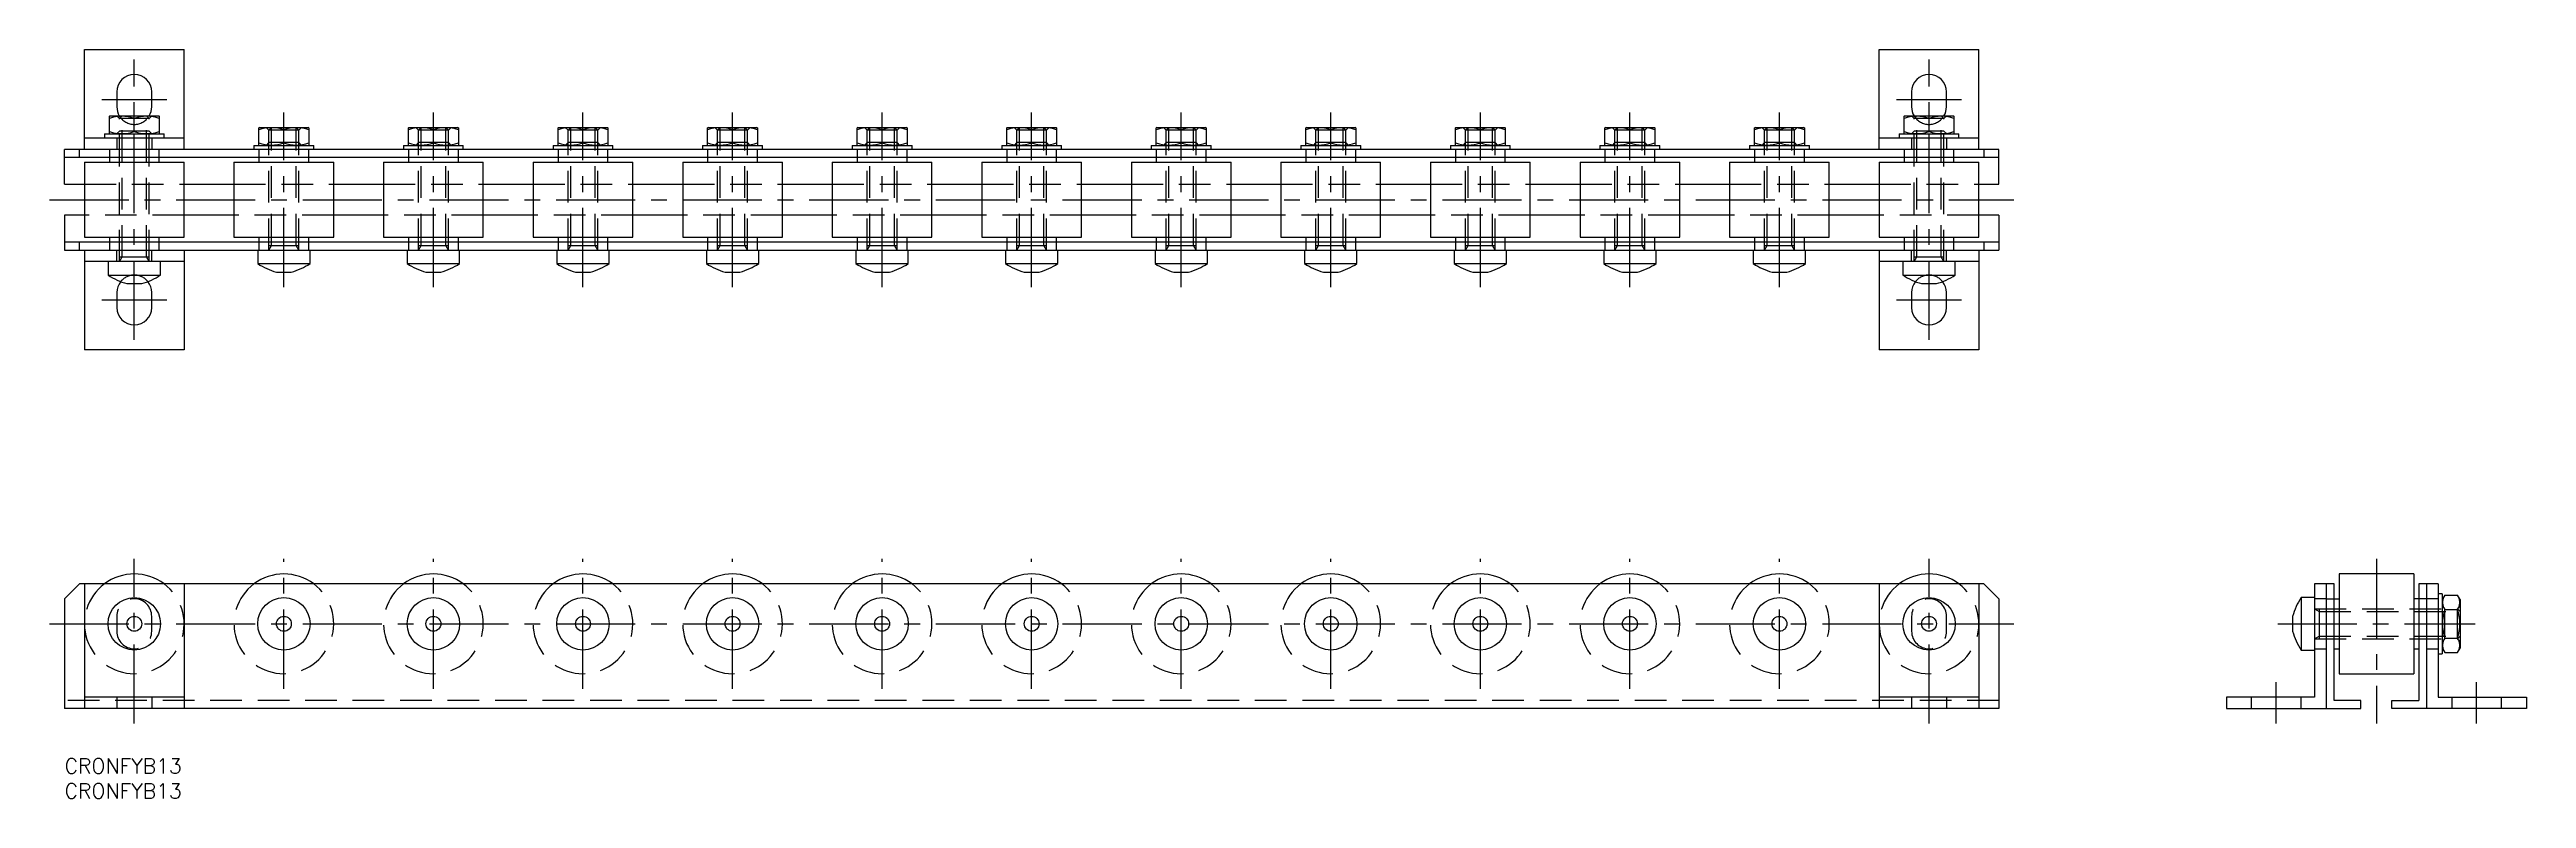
# Model space of a CAD drawing. Extents: x -3 to 494, y -8 to 142.
import ezdxf

# ---------------------------------------------------------------- set-up
doc = ezdxf.new("R2010")
doc.units = 0
doc.header["$LTSCALE"] = 0.5
doc.linetypes.add('CENTER', pattern=[50.8, 31.75, -6.35, 6.35, -6.35])
doc.linetypes.add('DASHED', pattern=[19.05, 12.7, -6.35])
for name, color, linetype in [('MSM_CENTER', 1, 'CENTER'), ('MSM_CONTINUOUS', 7, 'CONTINUOUS'), ('MSM_DASHED', 4, 'DASHED'), ('MSM_PART_NUMBER', 7, 'CONTINUOUS')]:
    doc.layers.add(name, color=color, linetype=linetype)
doc.styles.get("Standard").update_dxf_attribs({"font": 'txt.shx', "height": 3, "bigfont": 'bigfont.shx'})

# ---------------------------------------------------------------- blocks, each defined once
blk = doc.blocks.new('*U45')
at = {"layer": 'MSM_PART_NUMBER'}
blk.add_text('CRONFYB13', height=3, dxfattribs=at).set_placement((0, -3))
blk = doc.blocks.new('*U46')
at = {"layer": 'MSM_PART_NUMBER'}
blk.add_text('CRONFYB13', height=3, dxfattribs=at).set_placement((0, -8))

msp = doc.modelspace()

# ---------------------------------------------------------------- linework, layer by layer
at = {"layer": 'MSM_CENTER'}
for p, q in [((14, 83.91), (14, 140.11)), ((374, 83.91), (374, 140.11)), ((7.5, 132.11), (20.5, 132.11)), ((44, 94.51), (44, 129.51)), ((74, 94.51), (74, 129.51)), ((104, 94.51), (104, 129.51)), ((134, 94.51), (134, 129.51)), ((164, 94.51), (164, 129.51)), ((194, 94.51), (194, 129.51)), ((224, 94.51), (224, 129.51)), ((254, 94.51), (254, 129.51)), ((284, 94.51), (284, 129.51)), ((314, 94.51), (314, 129.51)), ((344, 94.51), (344, 129.51)), ((367.5, 132.11), (380.5, 132.11)), ((-3, 112.01), (391, 112.01)), ((20.5, 91.91), (7.5, 91.91)), ((380.5, 91.91), (367.5, 91.91)), ((14, 7), (14, 40)), ((44, 14), (44, 40)), ((74, 14), (74, 40)), ((104, 14), (104, 40)), ((134, 14), (134, 40)), ((164, 14), (164, 40)), ((194, 14), (194, 40)), ((224, 14), (224, 40)), ((254, 14), (254, 40)), ((284, 14), (284, 40)), ((314, 14), (314, 40)), ((344, 14), (344, 40)), ((374, 7), (374, 40)), ((463.74, 40), (463.74, 7)), ((-3, 27), (391, 27)), ((443.94, 27), (483.54, 27)), ((443.64, 7), (443.64, 15.3)), ((483.84, 7), (483.84, 15.3))]:
    msp.add_line(p, q, dxfattribs=at)
at = {"layer": 'MSM_CONTINUOUS'}
for p, q in [((4, 122.11), (4, 142.11)), ((4, 142.11), (24, 142.11)), ((24, 122.11), (24, 142.11)), ((364, 122.11), (364, 142.11)), ((364, 142.11), (384, 142.11)), ((384, 122.11), (384, 142.11)), ((10.5, 133.61), (10.5, 130.61)), ((17.5, 130.61), (17.5, 133.61)), ((370.5, 133.61), (370.5, 130.61)), ((377.5, 130.61), (377.5, 133.61)), ((4, 124.41), (24, 124.41)), ((8, 125.21), (8, 124.41)), ((8, 125.21), (20, 125.21)), ((9.1, 128.81), (9, 128.75)), ((9, 125.27), (9, 128.75)), ((9, 125.27), (9.1, 125.21)), ((9.1, 128.81), (18.9, 128.81)), ((14, 125.72), (14, 128.31)), ((19, 128.75), (18.9, 128.81)), ((18.9, 125.21), (19, 125.27)), ((19, 128.75), (19, 125.27)), ((20, 124.41), (20, 125.21)), ((39.1, 126.51), (39, 126.45)), ((39, 122.97), (39, 126.45)), ((39.1, 126.51), (48.9, 126.51)), ((44, 123.42), (44, 126.01)), ((49, 126.45), (48.9, 126.51)), ((49, 126.45), (49, 122.97)), ((69.1, 126.51), (69, 126.45)), ((69, 122.97), (69, 126.45)), ((69.1, 126.51), (78.9, 126.51)), ((74, 123.42), (74, 126.01)), ((79, 126.45), (78.9, 126.51)), ((79, 126.45), (79, 122.97)), ((99.1, 126.51), (99, 126.45)), ((99, 122.97), (99, 126.45)), ((99.1, 126.51), (108.9, 126.51)), ((104, 123.42), (104, 126.01)), ((109, 126.45), (108.9, 126.51)), ((109, 126.45), (109, 122.97)), ((129.1, 126.51), (129, 126.45)), ((129, 122.97), (129, 126.45)), ((129.1, 126.51), (138.9, 126.51)), ((134, 123.42), (134, 126.01)), ((139, 126.45), (138.9, 126.51)), ((139, 126.45), (139, 122.97)), ((159.1, 126.51), (159, 126.45)), ((159, 122.97), (159, 126.45)), ((159.1, 126.51), (168.9, 126.51)), ((164, 123.42), (164, 126.01)), ((169, 126.45), (168.9, 126.51)), ((169, 126.45), (169, 122.97)), ((189.1, 126.51), (189, 126.45)), ((189, 122.97), (189, 126.45)), ((189.1, 126.51), (198.9, 126.51)), ((194, 123.42), (194, 126.01)), ((199, 126.45), (198.9, 126.51)), ((199, 126.45), (199, 122.97)), ((219.1, 126.51), (219, 126.45)), ((219, 122.97), (219, 126.45)), ((219.1, 126.51), (228.9, 126.51)), ((224, 123.42), (224, 126.01)), ((229, 126.45), (228.9, 126.51)), ((229, 126.45), (229, 122.97)), ((249.1, 126.51), (249, 126.45)), ((249, 122.97), (249, 126.45)), ((249.1, 126.51), (258.9, 126.51)), ((254, 123.42), (254, 126.01)), ((259, 126.45), (258.9, 126.51)), ((259, 126.45), (259, 122.97)), ((279.1, 126.51), (279, 126.45)), ((279, 122.97), (279, 126.45)), ((279.1, 126.51), (288.9, 126.51)), ((284, 123.42), (284, 126.01)), ((289, 126.45), (288.9, 126.51)), ((289, 126.45), (289, 122.97)), ((309.1, 126.51), (309, 126.45)), ((309, 122.97), (309, 126.45)), ((309.1, 126.51), (318.9, 126.51)), ((314, 123.42), (314, 126.01)), ((319, 126.45), (318.9, 126.51)), ((319, 126.45), (319, 122.97)), ((339.1, 126.51), (339, 126.45)), ((339, 122.97), (339, 126.45)), ((339.1, 126.51), (348.9, 126.51)), ((344, 123.42), (344, 126.01)), ((349, 126.45), (348.9, 126.51)), ((349, 126.45), (349, 122.97)), ((364, 124.41), (384, 124.41)), ((368, 125.21), (368, 124.41)), ((368, 125.21), (380, 125.21)), ((369.1, 128.81), (369, 128.75)), ((369, 125.27), (369, 128.75)), ((369, 125.27), (369.1, 125.21)), ((369.1, 128.81), (378.9, 128.81)), ((374, 125.72), (374, 128.31)), ((379, 128.75), (378.9, 128.81)), ((378.9, 125.21), (379, 125.27)), ((379, 128.75), (379, 125.27)), ((380, 124.41), (380, 125.21)), ((0, 115.11), (0, 122.11)), ((388, 122.11), (0, 122.11)), ((0, 120.51), (388, 120.51)), ((3, 120.51), (3, 122.11)), ((4, 119.51), (4, 104.51)), ((4, 119.51), (24, 119.51)), ((9, 120.51), (9, 119.51)), ((19, 119.51), (19, 120.51)), ((24, 104.51), (24, 119.51)), ((34, 119.51), (34, 104.51)), ((34, 119.51), (54, 119.51)), ((38, 122.91), (38, 122.11)), ((38, 122.91), (50, 122.91)), ((39, 122.97), (39.1, 122.91)), ((39, 120.51), (39, 119.51)), ((48.9, 122.91), (49, 122.97)), ((49, 119.51), (49, 120.51)), ((50, 122.11), (50, 122.91)), ((54, 104.51), (54, 119.51)), ((64, 119.51), (64, 104.51)), ((64, 119.51), (84, 119.51)), ((68, 122.91), (68, 122.11)), ((68, 122.91), (80, 122.91)), ((69, 122.97), (69.1, 122.91)), ((69, 120.51), (69, 119.51)), ((78.9, 122.91), (79, 122.97)), ((79, 119.51), (79, 120.51)), ((80, 122.11), (80, 122.91)), ((84, 104.51), (84, 119.51)), ((94, 119.51), (94, 104.51)), ((94, 119.51), (114, 119.51)), ((98, 122.91), (98, 122.11)), ((98, 122.91), (110, 122.91)), ((99, 122.97), (99.1, 122.91)), ((99, 120.51), (99, 119.51)), ((108.9, 122.91), (109, 122.97)), ((109, 119.51), (109, 120.51)), ((110, 122.11), (110, 122.91)), ((114, 104.51), (114, 119.51)), ((124, 119.51), (124, 104.51)), ((124, 119.51), (144, 119.51)), ((128, 122.91), (128, 122.11)), ((128, 122.91), (140, 122.91)), ((129, 122.97), (129.1, 122.91)), ((129, 120.51), (129, 119.51)), ((138.9, 122.91), (139, 122.97)), ((139, 119.51), (139, 120.51)), ((140, 122.11), (140, 122.91)), ((144, 104.51), (144, 119.51)), ((154, 119.51), (154, 104.51)), ((154, 119.51), (174, 119.51)), ((158, 122.91), (158, 122.11)), ((158, 122.91), (170, 122.91)), ((159, 122.97), (159.1, 122.91)), ((159, 120.51), (159, 119.51)), ((168.9, 122.91), (169, 122.97)), ((169, 119.51), (169, 120.51)), ((170, 122.11), (170, 122.91)), ((174, 104.51), (174, 119.51)), ((184, 119.51), (184, 104.51)), ((184, 119.51), (204, 119.51)), ((188, 122.91), (188, 122.11)), ((188, 122.91), (200, 122.91)), ((189, 122.97), (189.1, 122.91)), ((189, 120.51), (189, 119.51)), ((198.9, 122.91), (199, 122.97)), ((199, 119.51), (199, 120.51)), ((200, 122.11), (200, 122.91)), ((204, 104.51), (204, 119.51)), ((214, 119.51), (214, 104.51)), ((214, 119.51), (234, 119.51)), ((218, 122.91), (218, 122.11)), ((218, 122.91), (230, 122.91)), ((219, 122.97), (219.1, 122.91)), ((219, 120.51), (219, 119.51)), ((228.9, 122.91), (229, 122.97)), ((229, 119.51), (229, 120.51)), ((230, 122.11), (230, 122.91)), ((234, 104.51), (234, 119.51)), ((244, 119.51), (244, 104.51)), ((244, 119.51), (264, 119.51)), ((248, 122.91), (248, 122.11)), ((248, 122.91), (260, 122.91)), ((249, 122.97), (249.1, 122.91)), ((249, 120.51), (249, 119.51)), ((258.9, 122.91), (259, 122.97)), ((259, 119.51), (259, 120.51)), ((260, 122.11), (260, 122.91)), ((264, 104.51), (264, 119.51)), ((274, 119.51), (274, 104.51)), ((274, 119.51), (294, 119.51)), ((278, 122.91), (278, 122.11)), ((278, 122.91), (290, 122.91)), ((279, 122.97), (279.1, 122.91)), ((279, 120.51), (279, 119.51)), ((288.9, 122.91), (289, 122.97)), ((289, 119.51), (289, 120.51)), ((290, 122.11), (290, 122.91)), ((294, 104.51), (294, 119.51)), ((304, 119.51), (304, 104.51)), ((304, 119.51), (324, 119.51)), ((308, 122.91), (308, 122.11)), ((308, 122.91), (320, 122.91)), ((309, 122.97), (309.1, 122.91)), ((309, 120.51), (309, 119.51)), ((318.9, 122.91), (319, 122.97)), ((319, 119.51), (319, 120.51)), ((320, 122.11), (320, 122.91)), ((324, 104.51), (324, 119.51)), ((334, 119.51), (334, 104.51)), ((334, 119.51), (354, 119.51)), ((338, 122.91), (338, 122.11)), ((338, 122.91), (350, 122.91)), ((339, 122.97), (339.1, 122.91)), ((339, 120.51), (339, 119.51)), ((348.9, 122.91), (349, 122.97)), ((349, 119.51), (349, 120.51)), ((350, 122.11), (350, 122.91)), ((354, 104.51), (354, 119.51)), ((364, 119.51), (364, 104.51)), ((364, 119.51), (384, 119.51)), ((369, 120.51), (369, 119.51)), ((379, 119.51), (379, 120.51)), ((384, 104.51), (384, 119.51)), ((385, 122.11), (385, 120.51)), ((388, 115.11), (388, 122.11)), ((0, 115.11), (4, 115.11)), ((24, 115.11), (34, 115.11)), ((54, 115.11), (64, 115.11)), ((84, 115.11), (94, 115.11)), ((114, 115.11), (124, 115.11)), ((144, 115.11), (154, 115.11)), ((174, 115.11), (184, 115.11)), ((204, 115.11), (214, 115.11)), ((234, 115.11), (244, 115.11)), ((264, 115.11), (274, 115.11)), ((294, 115.11), (304, 115.11)), ((324, 115.11), (334, 115.11)), ((354, 115.11), (364, 115.11)), ((384, 115.11), (388, 115.11)), ((0, 108.91), (0, 101.91)), ((4, 108.91), (0, 108.91)), ((4, 104.51), (24, 104.51)), ((9, 104.51), (9, 103.51)), ((19, 103.51), (19, 104.51)), ((34, 108.91), (24, 108.91)), ((34, 104.51), (54, 104.51)), ((39, 104.51), (39, 103.51)), ((49, 103.51), (49, 104.51)), ((64, 108.91), (54, 108.91)), ((64, 104.51), (84, 104.51)), ((69, 104.51), (69, 103.51)), ((79, 103.51), (79, 104.51)), ((94, 108.91), (84, 108.91)), ((94, 104.51), (114, 104.51)), ((99, 104.51), (99, 103.51)), ((109, 103.51), (109, 104.51)), ((124, 108.91), (114, 108.91)), ((124, 104.51), (144, 104.51)), ((129, 104.51), (129, 103.51)), ((139, 103.51), (139, 104.51)), ((154, 108.91), (144, 108.91)), ((154, 104.51), (174, 104.51)), ((159, 104.51), (159, 103.51)), ((169, 103.51), (169, 104.51)), ((184, 108.91), (174, 108.91)), ((184, 104.51), (204, 104.51)), ((189, 104.51), (189, 103.51)), ((199, 103.51), (199, 104.51)), ((214, 108.91), (204, 108.91)), ((214, 104.51), (234, 104.51)), ((219, 104.51), (219, 103.51)), ((229, 103.51), (229, 104.51)), ((244, 108.91), (234, 108.91)), ((244, 104.51), (264, 104.51)), ((249, 104.51), (249, 103.51)), ((259, 103.51), (259, 104.51)), ((274, 108.91), (264, 108.91)), ((274, 104.51), (294, 104.51)), ((279, 104.51), (279, 103.51)), ((289, 103.51), (289, 104.51)), ((304, 108.91), (294, 108.91)), ((304, 104.51), (324, 104.51)), ((309, 104.51), (309, 103.51)), ((319, 103.51), (319, 104.51)), ((334, 108.91), (324, 108.91)), ((334, 104.51), (354, 104.51)), ((339, 104.51), (339, 103.51)), ((349, 103.51), (349, 104.51)), ((364, 108.91), (354, 108.91)), ((364, 104.51), (384, 104.51)), ((369, 104.51), (369, 103.51)), ((379, 103.51), (379, 104.51)), ((388, 108.91), (384, 108.91)), ((388, 108.91), (388, 101.91)), ((388, 103.51), (0, 103.51)), ((0, 101.91), (388, 101.91)), ((3, 101.91), (3, 103.51)), ((4, 101.91), (4, 81.91)), ((24, 99.61), (4, 99.61)), ((8.75, 99.61), (8.75, 96.9)), ((19.25, 96.9), (19.25, 99.61)), ((24, 101.91), (24, 81.91)), ((38.75, 101.91), (38.75, 99.2)), ((49.25, 99.2), (49.25, 101.91)), ((68.75, 101.91), (68.75, 99.2)), ((79.25, 99.2), (79.25, 101.91)), ((98.75, 101.91), (98.75, 99.2)), ((109.25, 99.2), (109.25, 101.91)), ((128.75, 101.91), (128.75, 99.2)), ((139.25, 99.2), (139.25, 101.91)), ((158.75, 101.91), (158.75, 99.2)), ((169.25, 99.2), (169.25, 101.91)), ((188.75, 101.91), (188.75, 99.2)), ((199.25, 99.2), (199.25, 101.91)), ((218.75, 101.91), (218.75, 99.2)), ((229.25, 99.2), (229.25, 101.91)), ((248.75, 101.91), (248.75, 99.2)), ((259.25, 99.2), (259.25, 101.91)), ((278.75, 101.91), (278.75, 99.2)), ((289.25, 99.2), (289.25, 101.91)), ((308.75, 101.91), (308.75, 99.2)), ((319.25, 99.2), (319.25, 101.91)), ((338.75, 101.91), (338.75, 99.2)), ((349.25, 99.2), (349.25, 101.91)), ((364, 101.91), (364, 81.91)), ((384, 99.61), (364, 99.61)), ((368.75, 99.61), (368.75, 96.9)), ((379.25, 96.9), (379.25, 99.61)), ((384, 101.91), (384, 81.91)), ((385, 103.51), (385, 101.91)), ((8.75, 96.9), (19.25, 96.9)), ((12.51, 95.21), (15.49, 95.21)), ((38.75, 99.2), (49.25, 99.2)), ((42.51, 97.51), (45.49, 97.51)), ((68.75, 99.2), (79.25, 99.2)), ((72.51, 97.51), (75.49, 97.51)), ((98.75, 99.2), (109.25, 99.2)), ((102.51, 97.51), (105.49, 97.51)), ((128.75, 99.2), (139.25, 99.2)), ((132.51, 97.51), (135.49, 97.51)), ((158.75, 99.2), (169.25, 99.2)), ((162.51, 97.51), (165.49, 97.51)), ((188.75, 99.2), (199.25, 99.2)), ((192.51, 97.51), (195.49, 97.51)), ((218.75, 99.2), (229.25, 99.2)), ((222.51, 97.51), (225.49, 97.51)), ((248.75, 99.2), (259.25, 99.2)), ((252.51, 97.51), (255.49, 97.51)), ((278.75, 99.2), (289.25, 99.2)), ((282.51, 97.51), (285.49, 97.51)), ((308.75, 99.2), (319.25, 99.2)), ((312.51, 97.51), (315.49, 97.51)), ((338.75, 99.2), (349.25, 99.2)), ((342.51, 97.51), (345.49, 97.51)), ((368.75, 96.9), (379.25, 96.9)), ((372.51, 95.21), (375.49, 95.21)), ((10.5, 93.41), (10.5, 90.41)), ((17.5, 90.41), (17.5, 93.41)), ((370.5, 93.41), (370.5, 90.41)), ((377.5, 90.41), (377.5, 93.41)), ((24, 81.91), (4, 81.91)), ((384, 81.91), (364, 81.91)), ((0, 32), (3, 35)), ((385, 35), (3, 35)), ((4, 35), (4, 10)), ((24, 35), (24, 10)), ((364, 35), (364, 10)), ((384, 35), (384, 10)), ((385, 35), (388, 32)), ((455.24, 35), (451.34, 35)), ((451.34, 35), (451.34, 12.3)), ((453.64, 35), (453.64, 10)), ((455.24, 11.6), (455.24, 35)), ((456.24, 37), (456.24, 17)), ((471.24, 37), (456.24, 37)), ((471.24, 37), (471.24, 17)), ((472.24, 35), (472.24, 11.6)), ((476.14, 35), (472.24, 35)), ((473.84, 10), (473.84, 35)), ((476.14, 35), (476.14, 12.3)), ((0, 32), (0, 10)), ((388, 32), (388, 10)), ((448.63, 32.25), (448.63, 21.75)), ((451.34, 32.25), (448.63, 32.25)), ((453.64, 32), (456.24, 32)), ((473.84, 32), (471.24, 32)), ((476.94, 33), (476.14, 33)), ((476.94, 33), (476.94, 21)), ((477.44, 32.77), (476.94, 31.9)), ((477.44, 32.77), (480.03, 32.77)), ((477.44, 29.89), (480.03, 29.89)), ((480.54, 31.9), (480.03, 32.77)), ((480.54, 31.9), (480.54, 22.1)), ((446.94, 28.49), (446.94, 25.51)), ((448.63, 21.75), (451.34, 21.75)), ((455.24, 22), (456.24, 22)), ((471.24, 22), (472.24, 22)), ((476.14, 21), (476.94, 21)), ((476.94, 22.1), (477.44, 21.23)), ((477.44, 24.11), (480.03, 24.11)), ((477.44, 21.23), (480.03, 21.23)), ((480.03, 21.23), (480.54, 22.1)), ((456.24, 17), (471.24, 17)), ((388, 10), (0, 10)), ((24, 12.3), (4, 12.3)), ((384, 12.3), (364, 12.3)), ((451.34, 12.3), (433.64, 12.3)), ((433.64, 12.3), (433.64, 10)), ((433.64, 10), (460.64, 10)), ((460.64, 11.6), (455.24, 11.6)), ((460.64, 10), (460.64, 11.6)), ((466.84, 11.6), (472.24, 11.6)), ((466.84, 10), (466.84, 11.6)), ((493.84, 10), (466.84, 10)), ((476.14, 12.3), (493.84, 12.3)), ((493.84, 12.3), (493.84, 10))]:
    msp.add_line(p, q, dxfattribs=at)
for centre, radius in [((14, 27), 5.25), ((44, 27), 5.25), ((74, 27), 5.25), ((104, 27), 5.25), ((134, 27), 5.25), ((164, 27), 5.25), ((194, 27), 5.25), ((224, 27), 5.25), ((254, 27), 5.25), ((284, 27), 5.25), ((314, 27), 5.25), ((344, 27), 5.25), ((374, 27), 5.25), ((14, 27), 1.49), ((44, 27), 1.49), ((74, 27), 1.49), ((104, 27), 1.49), ((134, 27), 1.49), ((164, 27), 1.49), ((194, 27), 1.49), ((224, 27), 1.49), ((254, 27), 1.49), ((284, 27), 1.49), ((314, 27), 1.49), ((344, 27), 1.49), ((374, 27), 1.49)]:
    msp.add_circle(centre, radius, dxfattribs=at)
for centre, radius, start, end in [((14, 133.61), 3.5, 0, 180), ((374, 133.61), 3.5, 0, 180), ((14, 130.61), 3.5, 180, 210.9497), ((14, 130.61), 3.5, 329.0503, 0), ((374, 130.61), 3.5, 180, 210.9497), ((374, 130.61), 3.5, 329.0503, 0), ((11.5, 121.38), 7.37, 70.1592, 109.8408), ((11.5, 132.64), 7.37, 250.1592, 289.8408), ((16.5, 121.38), 7.37, 70.1592, 109.8408), ((16.5, 132.64), 7.37, 250.1592, 289.8408), ((41.5, 119.08), 7.37, 70.1592, 109.8408), ((46.5, 119.08), 7.37, 70.1592, 109.8408), ((71.5, 119.08), 7.37, 70.1592, 109.8408), ((76.5, 119.08), 7.37, 70.1592, 109.8408), ((101.5, 119.08), 7.37, 70.1592, 109.8408), ((106.5, 119.08), 7.37, 70.1592, 109.8408), ((131.5, 119.08), 7.37, 70.1592, 109.8408), ((136.5, 119.08), 7.37, 70.1592, 109.8408), ((161.5, 119.08), 7.37, 70.1592, 109.8408), ((166.5, 119.08), 7.37, 70.1592, 109.8408), ((191.5, 119.08), 7.37, 70.1592, 109.8408), ((196.5, 119.08), 7.37, 70.1592, 109.8408), ((221.5, 119.08), 7.37, 70.1592, 109.8408), ((226.5, 119.08), 7.37, 70.1592, 109.8408), ((251.5, 119.08), 7.37, 70.1592, 109.8408), ((256.5, 119.08), 7.37, 70.1592, 109.8408), ((281.5, 119.08), 7.37, 70.1592, 109.8408), ((286.5, 119.08), 7.37, 70.1592, 109.8408), ((311.5, 119.08), 7.37, 70.1592, 109.8408), ((316.5, 119.08), 7.37, 70.1592, 109.8408), ((341.5, 119.08), 7.37, 70.1592, 109.8408), ((346.5, 119.08), 7.37, 70.1592, 109.8408), ((371.5, 121.38), 7.37, 70.1592, 109.8408), ((371.5, 132.64), 7.37, 250.1592, 289.8408), ((376.5, 121.38), 7.37, 70.1592, 109.8408), ((376.5, 132.64), 7.37, 250.1592, 289.8408), ((41.5, 130.34), 7.37, 250.1592, 289.8408), ((46.5, 130.34), 7.37, 250.1592, 289.8408), ((71.5, 130.34), 7.37, 250.1592, 289.8408), ((76.5, 130.34), 7.37, 250.1592, 289.8408), ((101.5, 130.34), 7.37, 250.1592, 289.8408), ((106.5, 130.34), 7.37, 250.1592, 289.8408), ((131.5, 130.34), 7.37, 250.1592, 289.8408), ((136.5, 130.34), 7.37, 250.1592, 289.8408), ((161.5, 130.34), 7.37, 250.1592, 289.8408), ((166.5, 130.34), 7.37, 250.1592, 289.8408), ((191.5, 130.34), 7.37, 250.1592, 289.8408), ((196.5, 130.34), 7.37, 250.1592, 289.8408), ((221.5, 130.34), 7.37, 250.1592, 289.8408), ((226.5, 130.34), 7.37, 250.1592, 289.8408), ((251.5, 130.34), 7.37, 250.1592, 289.8408), ((256.5, 130.34), 7.37, 250.1592, 289.8408), ((281.5, 130.34), 7.37, 250.1592, 289.8408), ((286.5, 130.34), 7.37, 250.1592, 289.8408), ((311.5, 130.34), 7.37, 250.1592, 289.8408), ((316.5, 130.34), 7.37, 250.1592, 289.8408), ((341.5, 130.34), 7.37, 250.1592, 289.8408), ((346.5, 130.34), 7.37, 250.1592, 289.8408), ((15.54, 106.95), 12.12, 235.9445, 255.5214), ((14, 93.41), 3.5, 141.2477, 180), ((12.46, 106.95), 12.12, 284.4786, 304.0555), ((14, 93.41), 3.5, 0, 38.7523), ((45.54, 109.25), 12.12, 235.9445, 255.5214), ((42.46, 109.25), 12.12, 284.4786, 304.0555), ((75.54, 109.25), 12.12, 235.9445, 255.5214), ((72.46, 109.25), 12.12, 284.4786, 304.0555), ((105.54, 109.25), 12.12, 235.9445, 255.5214), ((102.46, 109.25), 12.12, 284.4786, 304.0555), ((135.54, 109.25), 12.12, 235.9445, 255.5214), ((132.46, 109.25), 12.12, 284.4786, 304.0555), ((165.54, 109.25), 12.12, 235.9445, 255.5214), ((162.46, 109.25), 12.12, 284.4786, 304.0555), ((195.54, 109.25), 12.12, 235.9445, 255.5214), ((192.46, 109.25), 12.12, 284.4786, 304.0555), ((225.54, 109.25), 12.12, 235.9445, 255.5214), ((222.46, 109.25), 12.12, 284.4786, 304.0555), ((255.54, 109.25), 12.12, 235.9445, 255.5214), ((252.46, 109.25), 12.12, 284.4786, 304.0555), ((285.54, 109.25), 12.12, 235.9445, 255.5214), ((282.46, 109.25), 12.12, 284.4786, 304.0555), ((315.54, 109.25), 12.12, 235.9445, 255.5214), ((312.46, 109.25), 12.12, 284.4786, 304.0555), ((345.54, 109.25), 12.12, 235.9445, 255.5214), ((342.46, 109.25), 12.12, 284.4786, 304.0555), ((375.54, 106.95), 12.12, 235.9445, 255.5214), ((374, 93.41), 3.5, 141.2477, 180), ((372.46, 106.95), 12.12, 284.4786, 304.0555), ((374, 93.41), 3.5, 0, 38.7523), ((14, 90.41), 3.5, 180, 0), ((374, 90.41), 3.5, 180, 0), ((14, 27), 10, 53.1301, 126.8699), ((44, 27), 10, 53.1301, 126.8699), ((74, 27), 10, 53.1301, 126.8699), ((104, 27), 10, 53.1301, 126.8699), ((134, 27), 10, 53.1301, 126.8699), ((164, 27), 10, 53.1301, 126.8699), ((194, 27), 10, 53.1301, 126.8699), ((224, 27), 10, 53.1301, 126.8699), ((254, 27), 10, 53.1301, 126.8699), ((284, 27), 10, 53.1301, 126.8699), ((314, 27), 10, 53.1301, 126.8699), ((344, 27), 10, 53.1301, 126.8699), ((374, 27), 10, 53.1301, 126.8699), ((458.67, 25.46), 12.12, 145.9445, 165.5214), ((479.55, 31.33), 2.56, 154.3574, 214.3573), ((486.6, 27), 9.61, 162.5124, 197.4876), ((477.92, 31.33), 2.56, 325.6427, 25.6426), ((470.87, 27), 9.61, 342.5124, 17.4876), ((458.67, 28.54), 12.12, 194.4786, 214.0555), ((479.55, 22.67), 2.56, 145.6427, 205.6426), ((477.92, 22.67), 2.56, 334.3574, 34.3573)]:
    msp.add_arc(centre, radius, start, end, dxfattribs=at)
at = {"layer": 'MSM_DASHED'}
for p, q in [((10.46, 128.81), (11, 128.27)), ((10.46, 125.21), (11, 125.75)), ((10.5, 124.41), (10.5, 122.11)), ((11.54, 128.81), (11, 128.27)), ((17, 128.27), (11, 128.27)), ((11, 99.61), (11, 128.27)), ((17, 125.75), (11, 125.75)), ((11.54, 100.55), (11.54, 128.81)), ((16.46, 128.81), (17, 128.27)), ((16.46, 100.55), (16.46, 128.81)), ((17.54, 128.81), (17, 128.27)), ((17, 99.61), (17, 128.27)), ((17.54, 125.21), (17, 125.75)), ((17.5, 124.41), (17.5, 122.11)), ((40.46, 126.51), (41, 125.97)), ((41.54, 126.51), (41, 125.97)), ((47, 125.97), (41, 125.97)), ((41, 101.91), (41, 125.97)), ((41.54, 102.85), (41.54, 126.51)), ((46.46, 126.51), (47, 125.97)), ((46.46, 102.85), (46.46, 126.51)), ((47.54, 126.51), (47, 125.97)), ((47, 101.91), (47, 125.97)), ((70.46, 126.51), (71, 125.97)), ((71.54, 126.51), (71, 125.97)), ((77, 125.97), (71, 125.97)), ((71, 101.91), (71, 125.97)), ((71.54, 102.85), (71.54, 126.51)), ((76.46, 126.51), (77, 125.97)), ((76.46, 102.85), (76.46, 126.51)), ((77.54, 126.51), (77, 125.97)), ((77, 101.91), (77, 125.97)), ((100.46, 126.51), (101, 125.97)), ((101.54, 126.51), (101, 125.97)), ((107, 125.97), (101, 125.97)), ((101, 101.91), (101, 125.97)), ((101.54, 102.85), (101.54, 126.51)), ((106.46, 126.51), (107, 125.97)), ((106.46, 102.85), (106.46, 126.51)), ((107.54, 126.51), (107, 125.97)), ((107, 101.91), (107, 125.97)), ((130.46, 126.51), (131, 125.97)), ((131.54, 126.51), (131, 125.97)), ((137, 125.97), (131, 125.97)), ((131, 101.91), (131, 125.97)), ((131.54, 102.85), (131.54, 126.51)), ((136.46, 126.51), (137, 125.97)), ((136.46, 102.85), (136.46, 126.51)), ((137.54, 126.51), (137, 125.97)), ((137, 101.91), (137, 125.97)), ((160.46, 126.51), (161, 125.97)), ((161.54, 126.51), (161, 125.97)), ((167, 125.97), (161, 125.97)), ((161, 101.91), (161, 125.97)), ((161.54, 102.85), (161.54, 126.51)), ((166.46, 126.51), (167, 125.97)), ((166.46, 102.85), (166.46, 126.51)), ((167.54, 126.51), (167, 125.97)), ((167, 101.91), (167, 125.97)), ((190.46, 126.51), (191, 125.97)), ((191.54, 126.51), (191, 125.97)), ((197, 125.97), (191, 125.97)), ((191, 101.91), (191, 125.97)), ((191.54, 102.85), (191.54, 126.51)), ((196.46, 126.51), (197, 125.97)), ((196.46, 102.85), (196.46, 126.51)), ((197.54, 126.51), (197, 125.97)), ((197, 101.91), (197, 125.97)), ((220.46, 126.51), (221, 125.97)), ((221.54, 126.51), (221, 125.97)), ((227, 125.97), (221, 125.97)), ((221, 101.91), (221, 125.97)), ((221.54, 102.85), (221.54, 126.51)), ((226.46, 126.51), (227, 125.97)), ((226.46, 102.85), (226.46, 126.51)), ((227.54, 126.51), (227, 125.97)), ((227, 101.91), (227, 125.97)), ((250.46, 126.51), (251, 125.97)), ((251.54, 126.51), (251, 125.97)), ((257, 125.97), (251, 125.97)), ((251, 101.91), (251, 125.97)), ((251.54, 102.85), (251.54, 126.51)), ((256.46, 126.51), (257, 125.97)), ((256.46, 102.85), (256.46, 126.51)), ((257.54, 126.51), (257, 125.97)), ((257, 101.91), (257, 125.97)), ((280.46, 126.51), (281, 125.97)), ((281.54, 126.51), (281, 125.97)), ((287, 125.97), (281, 125.97)), ((281, 101.91), (281, 125.97)), ((281.54, 102.85), (281.54, 126.51)), ((286.46, 126.51), (287, 125.97)), ((286.46, 102.85), (286.46, 126.51)), ((287.54, 126.51), (287, 125.97)), ((287, 101.91), (287, 125.97)), ((310.46, 126.51), (311, 125.97)), ((311.54, 126.51), (311, 125.97)), ((317, 125.97), (311, 125.97)), ((311, 101.91), (311, 125.97)), ((311.54, 102.85), (311.54, 126.51)), ((316.46, 126.51), (317, 125.97)), ((316.46, 102.85), (316.46, 126.51)), ((317.54, 126.51), (317, 125.97)), ((317, 101.91), (317, 125.97)), ((340.46, 126.51), (341, 125.97)), ((341.54, 126.51), (341, 125.97)), ((347, 125.97), (341, 125.97)), ((341, 101.91), (341, 125.97)), ((341.54, 102.85), (341.54, 126.51)), ((346.46, 126.51), (347, 125.97)), ((346.46, 102.85), (346.46, 126.51)), ((347.54, 126.51), (347, 125.97)), ((347, 101.91), (347, 125.97)), ((370.46, 128.81), (371, 128.27)), ((370.46, 125.21), (371, 125.75)), ((370.5, 124.41), (370.5, 122.11)), ((371.54, 128.81), (371, 128.27)), ((371, 99.61), (371, 128.27)), ((377, 128.27), (371, 128.27)), ((377, 125.75), (371, 125.75)), ((371.54, 100.55), (371.54, 128.81)), ((376.46, 100.55), (376.46, 128.81)), ((376.46, 128.81), (377, 128.27)), ((377.54, 128.81), (377, 128.27)), ((377, 99.61), (377, 128.27)), ((377.54, 125.21), (377, 125.75)), ((377.5, 124.41), (377.5, 122.11)), ((9, 122.11), (9, 120.51)), ((19, 120.51), (19, 122.11)), ((39, 122.11), (39, 120.51)), ((40.46, 122.91), (41, 123.45)), ((47, 123.45), (41, 123.45)), ((47.54, 122.91), (47, 123.45)), ((49, 120.51), (49, 122.11)), ((69, 122.11), (69, 120.51)), ((70.46, 122.91), (71, 123.45)), ((77, 123.45), (71, 123.45)), ((77.54, 122.91), (77, 123.45)), ((79, 120.51), (79, 122.11)), ((99, 122.11), (99, 120.51)), ((100.46, 122.91), (101, 123.45)), ((107, 123.45), (101, 123.45)), ((107.54, 122.91), (107, 123.45)), ((109, 120.51), (109, 122.11)), ((129, 122.11), (129, 120.51)), ((130.46, 122.91), (131, 123.45)), ((137, 123.45), (131, 123.45)), ((137.54, 122.91), (137, 123.45)), ((139, 120.51), (139, 122.11)), ((159, 122.11), (159, 120.51)), ((160.46, 122.91), (161, 123.45)), ((167, 123.45), (161, 123.45)), ((167.54, 122.91), (167, 123.45)), ((169, 120.51), (169, 122.11)), ((189, 122.11), (189, 120.51)), ((190.46, 122.91), (191, 123.45)), ((197, 123.45), (191, 123.45)), ((197.54, 122.91), (197, 123.45)), ((199, 120.51), (199, 122.11)), ((219, 122.11), (219, 120.51)), ((220.46, 122.91), (221, 123.45)), ((227, 123.45), (221, 123.45)), ((227.54, 122.91), (227, 123.45)), ((229, 120.51), (229, 122.11)), ((249, 122.11), (249, 120.51)), ((250.46, 122.91), (251, 123.45)), ((257, 123.45), (251, 123.45)), ((257.54, 122.91), (257, 123.45)), ((259, 120.51), (259, 122.11)), ((279, 122.11), (279, 120.51)), ((280.46, 122.91), (281, 123.45)), ((287, 123.45), (281, 123.45)), ((287.54, 122.91), (287, 123.45)), ((289, 120.51), (289, 122.11)), ((309, 122.11), (309, 120.51)), ((310.46, 122.91), (311, 123.45)), ((317, 123.45), (311, 123.45)), ((317.54, 122.91), (317, 123.45)), ((319, 120.51), (319, 122.11)), ((339, 122.11), (339, 120.51)), ((340.46, 122.91), (341, 123.45)), ((347, 123.45), (341, 123.45)), ((347.54, 122.91), (347, 123.45)), ((349, 120.51), (349, 122.11)), ((369, 122.11), (369, 120.51)), ((379, 120.51), (379, 122.11)), ((4, 115.11), (24, 115.11)), ((34, 115.11), (54, 115.11)), ((64, 115.11), (84, 115.11)), ((94, 115.11), (114, 115.11)), ((124, 115.11), (144, 115.11)), ((154, 115.11), (174, 115.11)), ((184, 115.11), (204, 115.11)), ((214, 115.11), (234, 115.11)), ((244, 115.11), (264, 115.11)), ((274, 115.11), (294, 115.11)), ((304, 115.11), (324, 115.11)), ((334, 115.11), (354, 115.11)), ((364, 115.11), (384, 115.11)), ((24, 108.91), (4, 108.91)), ((54, 108.91), (34, 108.91)), ((84, 108.91), (64, 108.91)), ((114, 108.91), (94, 108.91)), ((144, 108.91), (124, 108.91)), ((174, 108.91), (154, 108.91)), ((204, 108.91), (184, 108.91)), ((234, 108.91), (214, 108.91)), ((264, 108.91), (244, 108.91)), ((294, 108.91), (274, 108.91)), ((324, 108.91), (304, 108.91)), ((354, 108.91), (334, 108.91)), ((384, 108.91), (364, 108.91)), ((9, 103.51), (9, 101.91)), ((10.5, 99.61), (10.5, 101.91)), ((11, 100.55), (17, 100.55)), ((11, 99.61), (11.54, 100.55)), ((17, 99.61), (16.46, 100.55)), ((17.5, 99.61), (17.5, 101.91)), ((19, 101.91), (19, 103.51)), ((39, 103.51), (39, 101.91)), ((41, 102.85), (47, 102.85)), ((41, 101.91), (41.54, 102.85)), ((47, 101.91), (46.46, 102.85)), ((49, 101.91), (49, 103.51)), ((69, 103.51), (69, 101.91)), ((71, 102.85), (77, 102.85)), ((71, 101.91), (71.54, 102.85)), ((77, 101.91), (76.46, 102.85)), ((79, 101.91), (79, 103.51)), ((99, 103.51), (99, 101.91)), ((101, 102.85), (107, 102.85)), ((101, 101.91), (101.54, 102.85)), ((107, 101.91), (106.46, 102.85)), ((109, 101.91), (109, 103.51)), ((129, 103.51), (129, 101.91)), ((131, 102.85), (137, 102.85)), ((131, 101.91), (131.54, 102.85)), ((137, 101.91), (136.46, 102.85)), ((139, 101.91), (139, 103.51)), ((159, 103.51), (159, 101.91)), ((161, 102.85), (167, 102.85)), ((161, 101.91), (161.54, 102.85)), ((167, 101.91), (166.46, 102.85)), ((169, 101.91), (169, 103.51)), ((189, 103.51), (189, 101.91)), ((191, 102.85), (197, 102.85)), ((191, 101.91), (191.54, 102.85)), ((197, 101.91), (196.46, 102.85)), ((199, 101.91), (199, 103.51)), ((219, 103.51), (219, 101.91)), ((221, 102.85), (227, 102.85)), ((221, 101.91), (221.54, 102.85)), ((227, 101.91), (226.46, 102.85)), ((229, 101.91), (229, 103.51)), ((249, 103.51), (249, 101.91)), ((251, 102.85), (257, 102.85)), ((251, 101.91), (251.54, 102.85)), ((257, 101.91), (256.46, 102.85)), ((259, 101.91), (259, 103.51)), ((279, 103.51), (279, 101.91)), ((281, 102.85), (287, 102.85)), ((281, 101.91), (281.54, 102.85)), ((287, 101.91), (286.46, 102.85)), ((289, 101.91), (289, 103.51)), ((309, 103.51), (309, 101.91)), ((311, 102.85), (317, 102.85)), ((311, 101.91), (311.54, 102.85)), ((317, 101.91), (316.46, 102.85)), ((319, 101.91), (319, 103.51)), ((339, 103.51), (339, 101.91)), ((341, 102.85), (347, 102.85)), ((341, 101.91), (341.54, 102.85)), ((347, 101.91), (346.46, 102.85)), ((349, 101.91), (349, 103.51)), ((369, 103.51), (369, 101.91)), ((370.5, 99.61), (370.5, 101.91)), ((371, 99.61), (371.54, 100.55)), ((371, 100.55), (377, 100.55)), ((377, 99.61), (376.46, 100.55)), ((377.5, 99.61), (377.5, 101.91)), ((379, 101.91), (379, 103.51)), ((453.64, 32), (451.34, 32)), ((451.34, 30), (480, 30)), ((451.34, 30), (452.27, 29.46)), ((452.27, 30), (452.27, 24)), ((476.14, 32), (473.84, 32)), ((476.94, 30.54), (477.48, 30)), ((477.48, 24), (477.48, 30)), ((480.54, 30.54), (480, 30)), ((480, 24), (480, 30)), ((480.54, 29.46), (480, 30)), ((10.5, 28.5), (10.5, 25.5)), ((17.5, 25.5), (17.5, 28.5)), ((370.5, 28.5), (370.5, 25.5)), ((377.5, 25.5), (377.5, 28.5)), ((452.27, 29.46), (480.54, 29.46)), ((451.34, 24), (452.27, 24.54)), ((451.34, 24), (480, 24)), ((451.34, 22), (453.64, 22)), ((452.27, 24.54), (480.54, 24.54)), ((473.84, 22), (476.14, 22)), ((476.94, 23.46), (477.48, 24)), ((480.54, 24.54), (480, 24)), ((480.54, 23.46), (480, 24)), ((388, 11.6), (0, 11.6)), ((10.5, 12.3), (10.5, 10)), ((17.5, 12.3), (17.5, 10)), ((370.5, 12.3), (370.5, 10)), ((377.5, 12.3), (377.5, 10)), ((438.64, 12.3), (438.64, 10)), ((448.64, 10), (448.64, 12.3)), ((478.84, 12.3), (478.84, 10)), ((488.84, 10), (488.84, 12.3))]:
    msp.add_line(p, q, dxfattribs=at)
for centre, radius, start, end in [((14, 130.61), 3.5, 210.9497, 329.0503), ((374, 130.61), 3.5, 210.9497, 329.0503), ((14, 93.41), 3.5, 38.7523, 141.2477), ((374, 93.41), 3.5, 38.7523, 141.2477), ((14, 27), 10, 126.8699, 53.1301), ((44, 27), 10, 126.8699, 53.1301), ((74, 27), 10, 126.8699, 53.1301), ((104, 27), 10, 126.8699, 53.1301), ((134, 27), 10, 126.8699, 53.1301), ((164, 27), 10, 126.8699, 53.1301), ((194, 27), 10, 126.8699, 53.1301), ((224, 27), 10, 126.8699, 53.1301), ((254, 27), 10, 126.8699, 53.1301), ((284, 27), 10, 126.8699, 53.1301), ((314, 27), 10, 126.8699, 53.1301), ((344, 27), 10, 126.8699, 53.1301), ((374, 27), 10, 126.8699, 53.1301), ((14, 28.5), 3.5, 0, 180), ((374, 28.5), 3.5, 0, 180), ((14, 25.5), 3.5, 180, 0), ((374, 25.5), 3.5, 180, 0)]:
    msp.add_arc(centre, radius, start, end, dxfattribs=at)

# ---------------------------------------------------------------- block references
at = {"layer": 'MSM_CONTINUOUS'}
for name in ['*U45', '*U46']:
    msp.add_blockref(name, (0, 0), dxfattribs=at)

doc.saveas('drawing.dxf')
